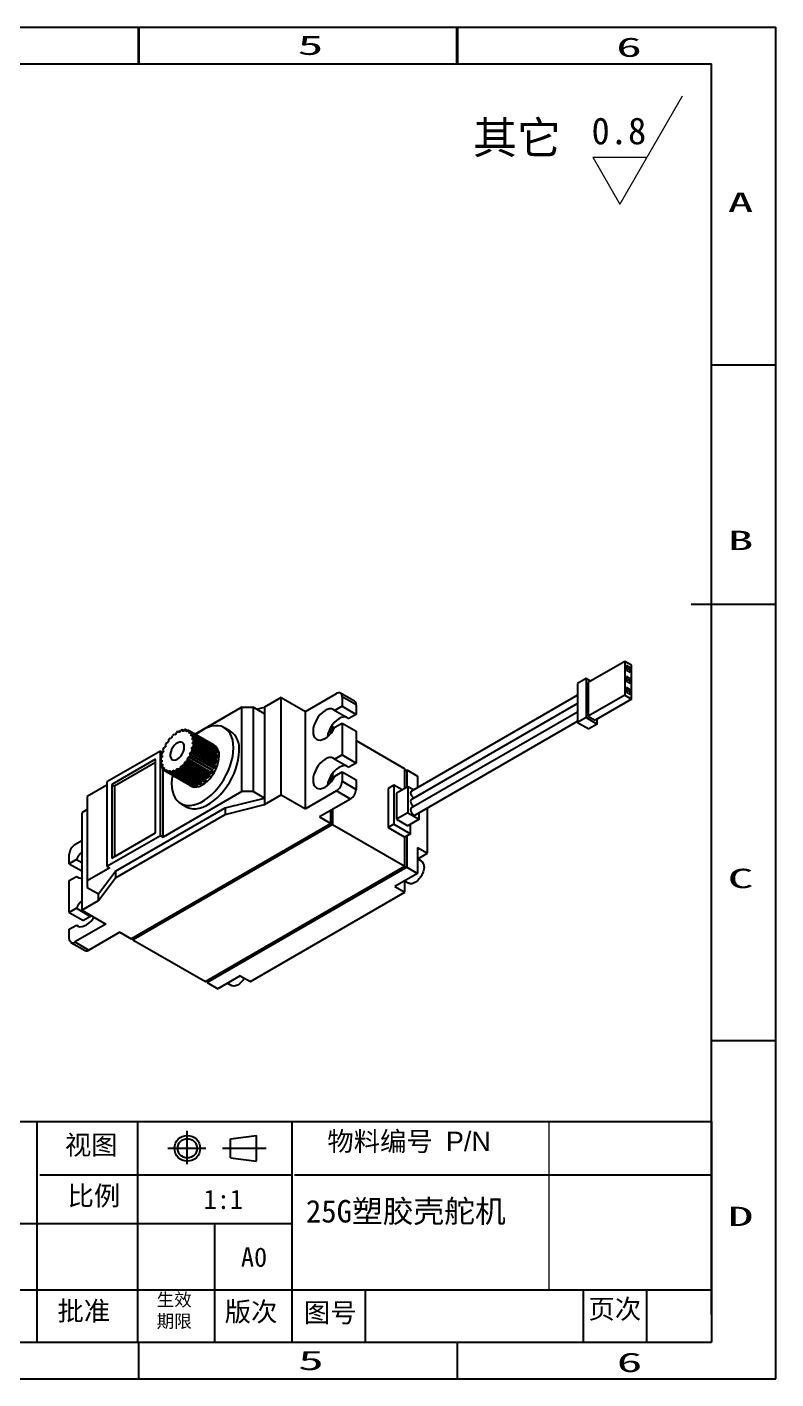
# Model space of a CAD drawing. Header units: millimetres. Extents: x 424 to 665, y 25 to 195.
# Drawn here: x 570.4 to 664.6, y 25.4 to 195.4 of the extents above; entities that cross this region are included whole.
import ezdxf
from ezdxf.enums import TextEntityAlignment as Align

# ---------------------------------------------------------------- set-up
doc = ezdxf.new("R2010")
doc.units = ezdxf.units.MM
doc.linetypes.add('ACAD_ISO04W100', pattern=[30.5, 24, -3, 0.5, -3])
doc.linetypes.add('CENTER', pattern=[10.16, 6.35, -1.27, 1.27, -1.27])
for name, color, linetype in [('中心线', 6, 'CENTER'), ('标注', 5, 'Continuous'), ('细实线', 5, 'Continuous')]:
    doc.layers.add(name, color=color, linetype=linetype)
doc.styles.add('style1', font='', dxfattribs={"height": 3.5})
doc.styles.get('style1').set_extended_font_data('FangSong_GB2312')

msp = doc.modelspace()

# ---------------------------------------------------------------- linework, layer by layer
at = {"color": 5, "linetype": 'Continuous'}
for p, q in [((424.214, 195.371), (664.587, 195.371)), ((584.401, 190.752), (584.401, 195.371)), ((584.463, 195.371), (584.463, 190.752)), ((624.463, 190.752), (624.463, 195.371)), ((624.525, 195.371), (624.525, 190.752)), ((664.587, 25.411), (664.587, 195.371)), ((664.587, 152.881), (656.494, 152.881)), ((664.587, 122.771), (653.913, 122.771)), ((664.587, 67.901), (656.494, 67.901)), ((544.463, 57.784), (579.255, 57.784)), ((571.657, 57.784), (571.657, 30.031)), ((579.255, 57.784), (656.494, 57.784)), ((584.282, 57.784), (584.282, 30.031)), ((603.706, 57.784), (603.706, 52.566)), ((603.706, 52.928), (603.706, 43.384)), ((571.999, 51.071), (603.706, 51.071)), ((604.049, 51.071), (656.494, 51.071)), ((544.463, 44.961), (603.706, 44.961)), ((593.994, 44.961), (593.994, 30.031)), ((603.706, 43.384), (603.706, 30.031)), ((544.463, 36.601), (656.494, 36.601)), ((612.91, 36.601), (612.91, 30.031)), ((640.356, 36.601), (640.356, 30.031)), ((648.29, 36.601), (648.29, 30.031)), ((584.463, 25.411), (584.463, 30.031)), ((624.525, 25.411), (624.525, 30.031)), ((424.214, 25.411), (664.587, 25.411))]:
    msp.add_line(p, q, dxfattribs=at)
at = {"color": 7, "linetype": 'Continuous'}
for p, q in [((430.143, 190.752), (656.494, 190.752)), ((656.494, 33.504), (656.494, 190.752)), ((656.494, 57.784), (656.494, 30.031)), ((656.494, 57.784), (656.494, 30.031)), ((595.991, 55.62), (599.242, 56.017)), ((595.991, 55.62), (599.242, 56.017)), ((595.991, 53.192), (595.991, 55.62)), ((599.242, 52.787), (599.242, 56.017)), ((595.991, 53.192), (599.242, 52.787)), ((430.143, 30.031), (656.494, 30.031))]:
    msp.add_line(p, q, dxfattribs=at)
at = {"color": 7, "linetype": 'Continuous', "lineweight": 25}
for p, q in [((645.583, 115.619), (640.987, 112.966)), ((645.583, 115.619), (645.583, 111.373)), ((646.432, 115.129), (645.583, 115.619)), ((646.24, 114.831), (645.77, 115.103)), ((645.77, 115.103), (645.77, 114.531)), ((645.77, 114.56), (646.24, 114.831)), ((645.77, 114.531), (646.24, 114.26)), ((646.24, 114.26), (646.24, 114.831)), ((646.432, 110.883), (646.432, 115.129)), ((640.704, 113.455), (639.643, 112.843)), ((639.643, 112.843), (639.643, 107.944)), ((640.704, 113.455), (640.704, 108.556)), ((641.27, 113.129), (640.704, 113.455)), ((640.987, 112.966), (640.987, 108.72)), ((646.24, 113.443), (645.77, 113.715)), ((645.77, 113.715), (645.77, 113.143)), ((645.77, 113.171), (646.24, 113.443)), ((645.77, 113.143), (646.24, 112.871)), ((646.24, 112.055), (645.77, 112.327)), ((645.77, 112.327), (645.77, 111.755)), ((646.24, 112.871), (646.24, 113.443)), ((602.379, 111.088), (600.258, 109.864)), ((602.379, 98.84), (602.379, 111.088)), ((602.379, 111.088), (605.42, 109.333)), ((605.42, 109.333), (609.309, 111.578)), ((611.576, 110.607), (609.809, 111.628)), ((610.016, 111.17), (610.016, 109.986)), ((611.783, 110.149), (610.016, 111.17)), ((639.643, 111.379), (618.746, 99.315)), ((645.583, 111.373), (640.987, 108.72)), ((646.432, 110.883), (641.836, 108.23)), ((645.583, 111.373), (646.432, 110.883)), ((645.77, 111.783), (646.24, 112.055)), ((645.77, 111.755), (646.24, 111.483)), ((646.24, 111.483), (646.24, 112.055)), ((597.429, 109.864), (591.54, 106.464)), ((597.429, 99.249), (597.429, 109.864)), ((597.429, 109.864), (598.843, 109.864)), ((598.843, 109.864), (598.843, 99.249)), ((600.258, 109.047), (598.843, 109.864)), ((599.268, 109.619), (600.258, 109.864)), ((600.258, 109.864), (600.258, 109.047)), ((600.258, 109.047), (600.258, 98.432)), ((605.42, 97.085), (605.42, 109.333)), ((610.016, 109.986), (609.105, 109.46)), ((609.105, 109.46), (610.873, 108.44)), ((610.016, 109.986), (611.783, 108.965)), ((611.783, 108.965), (610.873, 108.44)), ((611.783, 110.149), (611.783, 108.965)), ((639.643, 110.318), (618.746, 98.254)), ((639.643, 109.256), (618.746, 97.192)), ((591.54, 106.464), (595.308, 108.639)), ((595.936, 106.87), (595.229, 107.278)), ((595.308, 108.639), (595.308, 108.639)), ((595.308, 108.639), (595.308, 108.639)), ((608.601, 107.251), (608.814, 107.374)), ((608.601, 107.251), (608.814, 107.374)), ((608.601, 106.554), (608.601, 107.325)), ((608.814, 107.374), (608.814, 106.832)), ((608.814, 107.374), (609.054, 107.235)), ((609.105, 107.337), (610.016, 107.863)), ((610.016, 107.863), (610.016, 103.862)), ((610.016, 107.863), (611.783, 106.842)), ((619.246, 96.326), (639.643, 108.102)), ((640.704, 108.556), (639.643, 107.944)), ((639.643, 107.944), (641.058, 107.127)), ((640.704, 108.556), (642.118, 107.74)), ((640.987, 108.72), (641.836, 108.23)), ((642.118, 107.74), (641.058, 107.127)), ((642.118, 107.74), (642.118, 108.393)), ((587.933, 105.386), (588.078, 105.398)), ((588.233, 105.617), (588.219, 105.791)), ((588.368, 105.972), (588.494, 105.933)), ((588.671, 106.117), (588.697, 106.312)), ((588.982, 106.386), (588.861, 106.456)), ((588.861, 106.456), (588.959, 106.368)), ((589.149, 106.505), (589.213, 106.71)), ((589.537, 106.719), (589.382, 106.808)), ((589.382, 106.808), (589.446, 106.677)), ((589.636, 106.759), (589.734, 106.959)), ((590.115, 106.88), (589.898, 107.006)), ((589.898, 107.006), (589.923, 106.839)), ((590.101, 106.861), (590.227, 107.045)), ((590.376, 107.037), (590.362, 106.846)), ((590.608, 106.903), (590.376, 107.037)), ((590.516, 106.805), (590.662, 106.962)), ((590.786, 106.899), (590.733, 106.696)), ((590.877, 106.612), (590.733, 106.696)), ((593.954, 105.07), (590.772, 106.907)), ((593.756, 105.184), (590.786, 106.899)), ((590.855, 106.596), (591.012, 106.714)), ((593.982, 105), (591.012, 106.714)), ((591.103, 106.601), (591.014, 106.398)), ((591.197, 106.292), (591.014, 106.398)), ((591.096, 106.245), (591.253, 106.318)), ((594.073, 104.887), (591.103, 106.601)), ((591.306, 106.162), (591.187, 105.972)), ((594.157, 104.257), (591.187, 105.972)), ((591.223, 105.776), (591.372, 105.799)), ((591.383, 105.609), (591.242, 105.444)), ((594.212, 103.73), (591.242, 105.444)), ((594.223, 104.604), (591.253, 106.318)), ((594.276, 104.448), (591.306, 106.162)), ((594.342, 104.084), (591.372, 105.799)), ((594.353, 103.895), (591.383, 105.609)), ((611.783, 106.842), (611.783, 102.841)), ((611.783, 105.659), (617.935, 102.108)), ((587.176, 104.353), (580.459, 100.475)), ((587.176, 93.738), (587.176, 104.353)), ((587.176, 104.353), (587.497, 104.168)), ((587.405, 103.776), (587.289, 103.843)), ((587.408, 103.79), (587.289, 103.843)), ((587.341, 104.06), (587.499, 104.169)), ((587.581, 104.416), (587.492, 104.517)), ((587.583, 104.735), (587.74, 104.797)), ((587.862, 105.038), (587.809, 105.18)), ((590.886, 103.974), (590.957, 103.852)), ((593.856, 102.26), (590.886, 103.974)), ((593.927, 102.137), (590.957, 103.852)), ((591.147, 104.307), (590.989, 104.22)), ((593.958, 102.505), (590.989, 104.22)), ((591.115, 104.603), (591.219, 104.526)), ((594.085, 102.889), (591.115, 104.603)), ((594.117, 102.592), (591.147, 104.307)), ((591.329, 104.978), (591.174, 104.848)), ((594.144, 103.133), (591.174, 104.848)), ((594.189, 102.811), (591.219, 104.526)), ((591.23, 105.217), (591.361, 105.188)), ((594.299, 103.263), (591.329, 104.978)), ((594.331, 103.474), (591.361, 105.188)), ((593.756, 105.184), (593.744, 105.137)), ((594.073, 104.887), (594.004, 104.73)), ((594.276, 104.448), (594.157, 104.257)), ((594.353, 103.895), (594.212, 103.73)), ((610.016, 103.862), (609.105, 103.336)), ((610.016, 103.862), (611.783, 102.841)), ((586.575, 103.312), (581.06, 100.128)), ((586.575, 102.904), (581.413, 99.924)), ((586.575, 94.085), (586.575, 103.312)), ((587.355, 103.119), (587.212, 103.202)), ((587.353, 103.199), (587.212, 103.202)), ((587.223, 103.403), (587.372, 103.552)), ((587.234, 102.806), (587.365, 102.985)), ((587.421, 102.681), (587.266, 102.632)), ((587.478, 102.51), (587.266, 102.632)), ((587.375, 102.306), (587.48, 102.505)), ((587.606, 102.267), (587.448, 102.171)), ((587.674, 102.04), (587.448, 102.171)), ((587.53, 93.534), (587.53, 102.124)), ((587.637, 101.935), (587.709, 102.14)), ((587.898, 101.985), (587.746, 101.847)), ((589.202, 102.054), (589.12, 101.85)), ((592.172, 100.34), (589.202, 102.054)), ((589.475, 102.054), (589.393, 102.165)), ((592.444, 100.34), (589.475, 102.054)), ((589.688, 102.378), (589.643, 102.176)), ((592.613, 100.461), (589.643, 102.176)), ((592.658, 100.663), (589.688, 102.378)), ((589.986, 102.476), (589.873, 102.54)), ((592.843, 100.825), (589.873, 102.54)), ((592.956, 100.761), (589.986, 102.476)), ((590.149, 102.825), (590.144, 102.639)), ((593.113, 100.924), (590.144, 102.639)), ((593.119, 101.111), (590.149, 102.825)), ((590.454, 103.015), (590.317, 103.029)), ((593.287, 101.314), (590.317, 103.029)), ((593.424, 101.3), (590.454, 103.015)), ((590.557, 103.369), (590.591, 103.209)), ((593.527, 101.654), (590.557, 103.369)), ((593.561, 101.495), (590.591, 103.209)), ((590.849, 103.638), (590.697, 103.601)), ((593.667, 101.886), (590.697, 103.601)), ((593.819, 101.924), (590.849, 103.638)), ((593.856, 102.26), (593.927, 102.137)), ((594.117, 102.592), (593.958, 102.505)), ((594.085, 102.889), (594.189, 102.811)), ((594.299, 103.263), (594.144, 103.133)), ((609.105, 103.336), (610.873, 102.316)), ((611.783, 102.841), (610.873, 102.316)), ((617.935, 99.658), (617.935, 102.108)), ((617.935, 101.863), (618.147, 101.986)), ((617.935, 101.863), (618.147, 101.986)), ((618.147, 101.986), (618.147, 99.78)), ((618.147, 101.986), (619.491, 101.21)), ((580.459, 100.475), (580.459, 89.86)), ((590.715, 100.132), (587.746, 101.847)), ((587.923, 101.97), (588.036, 101.905)), ((588.004, 101.716), (588.038, 101.914)), ((590.974, 100.001), (588.004, 101.716)), ((588.278, 101.851), (588.141, 101.68)), ((591.111, 99.965), (588.141, 101.68)), ((588.448, 101.753), (588.278, 101.851)), ((588.451, 101.662), (588.446, 101.842)), ((591.421, 99.947), (588.451, 101.662)), ((588.722, 101.875), (588.609, 101.681)), ((591.579, 99.966), (588.609, 101.681)), ((591.692, 100.16), (588.722, 101.875)), ((588.952, 101.777), (588.907, 101.927)), ((591.922, 100.063), (588.952, 101.777)), ((592.09, 100.135), (589.12, 101.85)), ((592.172, 100.34), (592.09, 100.135)), ((592.658, 100.663), (592.613, 100.461)), ((592.956, 100.761), (592.843, 100.825)), ((593.119, 101.111), (593.113, 100.924)), ((593.424, 101.3), (593.287, 101.314)), ((593.527, 101.654), (593.561, 101.495)), ((593.819, 101.924), (593.667, 101.886)), ((608.601, 100.43), (608.601, 101.201)), ((608.814, 101.522), (608.814, 100.708)), ((609.105, 101.213), (610.016, 101.739)), ((610.016, 101.739), (610.016, 100.555)), ((610.016, 101.739), (611.783, 100.718)), ((610.016, 100.555), (611.783, 99.534)), ((611.783, 100.718), (611.783, 99.534)), ((619.491, 101.21), (619.491, 99.745)), ((580.459, 100.067), (577.984, 98.638)), ((577.984, 98.638), (577.984, 88.023)), ((581.06, 100.128), (581.06, 90.901)), ((581.06, 100.128), (581.413, 99.924)), ((581.413, 99.924), (581.413, 91.105)), ((597.429, 99.249), (587.53, 93.534)), ((590.728, 100.143), (590.715, 100.132)), ((590.792, 100.083), (591.005, 99.96)), ((591.199, 100.076), (591.111, 99.965)), ((591.692, 100.16), (591.579, 99.966)), ((598.843, 99.249), (597.429, 99.249)), ((600.258, 98.432), (598.843, 99.249)), ((600.258, 97.616), (602.379, 98.84)), ((602.379, 98.84), (605.42, 97.085)), ((609.309, 99.33), (605.42, 97.085)), ((611.076, 98.31), (609.309, 99.33)), ((616.521, 100.066), (615.814, 99.658)), ((615.814, 99.658), (615.814, 94.759)), ((616.521, 100.066), (616.521, 95.167)), ((617.582, 99.454), (616.521, 100.066)), ((618.289, 99.862), (616.875, 99.046)), ((616.875, 99.046), (616.875, 95.78)), ((618.991, 99.457), (618.289, 99.862)), ((618.289, 99.862), (618.289, 96.596)), ((619.531, 99.768), (619.491, 99.791)), ((577.984, 97.005), (577.277, 96.597)), ((581.519, 89.248), (595.308, 97.208)), ((589.73, 97.752), (590.437, 97.344)), ((595.308, 97.208), (600.258, 98.432)), ((595.308, 96.391), (600.258, 97.616)), ((595.308, 97.208), (595.308, 96.391)), ((600.258, 98.432), (600.258, 97.616)), ((611.076, 98.31), (607.187, 96.065)), ((608.601, 95.248), (608.601, 96.881)), ((608.814, 97.003), (608.814, 95.126)), ((620.764, 91.493), (620.764, 97.202)), ((577.277, 96.597), (577.277, 84.349)), ((581.519, 88.431), (595.308, 96.391)), ((583.499, 80.757), (608.601, 95.248)), ((607.187, 96.065), (608.601, 95.248)), ((608.601, 95.248), (608.814, 95.126)), ((618.289, 96.596), (616.875, 95.78)), ((616.875, 95.78), (618.289, 94.963)), ((618.289, 96.596), (619.703, 95.78)), ((619.703, 95.78), (618.289, 94.963)), ((619.703, 95.78), (619.703, 96.59)), ((580.459, 89.86), (587.176, 93.738)), ((581.06, 90.901), (586.575, 94.085)), ((608.814, 95.126), (583.711, 80.634)), ((587.176, 93.738), (587.53, 93.534)), ((608.814, 95.126), (617.935, 89.86)), ((616.521, 95.167), (615.814, 94.759)), ((615.814, 94.759), (617.935, 93.534)), ((616.521, 95.167), (618.642, 93.942)), ((618.642, 93.942), (617.935, 93.534)), ((617.935, 89.86), (617.935, 93.534)), ((618.147, 93.657), (618.147, 89.737)), ((618.642, 93.942), (618.642, 95.167)), ((576.428, 92.597), (577.277, 93.087)), ((619.491, 92.228), (620.764, 91.493)), ((619.491, 92.228), (619.491, 88.962)), ((575.721, 90.188), (575.721, 91.372)), ((576.631, 90.714), (575.721, 90.188)), ((575.721, 90.188), (577.277, 89.29)), ((576.631, 90.714), (577.277, 90.341)), ((620.008, 90.511), (619.491, 90.81)), ((619.535, 90.784), (620.764, 91.493)), ((575.721, 88.065), (576.631, 88.591)), ((576.631, 88.591), (576.923, 88.422)), ((580.812, 89.656), (577.984, 88.023)), ((579.398, 86.39), (581.519, 89.248)), ((579.398, 85.574), (581.519, 88.431)), ((580.459, 89.86), (580.812, 89.656)), ((581.519, 89.248), (581.519, 88.431)), ((592.833, 75.369), (617.935, 89.86)), ((618.147, 89.737), (593.045, 75.246)), ((619.491, 88.962), (616.663, 87.329)), ((617.935, 89.86), (618.147, 89.737)), ((618.147, 89.737), (619.491, 88.962)), ((575.721, 84.064), (575.721, 88.065)), ((577.984, 88.023), (577.984, 87.207)), ((577.984, 87.207), (579.398, 86.39)), ((616.663, 87.329), (617.935, 86.594)), ((617.891, 88.038), (618.408, 87.74)), ((617.935, 86.594), (617.935, 88.013)), ((577.277, 84.349), (579.398, 85.574)), ((579.398, 85.574), (579.398, 86.39)), ((598.49, 75.369), (617.935, 86.594)), ((576.631, 84.59), (575.721, 84.064)), ((575.721, 84.064), (577.489, 83.044)), ((576.631, 84.59), (578.399, 83.569)), ((577.277, 84.349), (580.317, 82.594)), ((578.399, 83.569), (577.489, 83.044)), ((578.45, 83.672), (578.399, 83.569)), ((575.721, 81.941), (576.631, 82.467)), ((575.721, 80.757), (575.721, 81.941)), ((580.317, 82.594), (576.428, 80.349)), ((576.631, 82.467), (576.923, 82.298)), ((575.928, 80.299), (577.696, 79.279)), ((576.428, 80.349), (578.196, 79.328)), ((582.085, 81.573), (578.196, 79.328)), ((582.085, 81.573), (583.499, 80.757)), ((583.711, 80.634), (583.711, 80.879)), ((583.711, 80.634), (592.833, 75.369)), ((593.045, 75.246), (593.045, 75.491)), ((593.045, 75.246), (594.389, 74.471)), ((597.217, 76.103), (594.389, 74.471)), ((595.617, 75.18), (596.134, 74.881)), ((597.217, 76.103), (598.49, 75.369))]:
    msp.add_line(p, q, dxfattribs=at)
at = {"color": 5, "lineweight": 13}
msp.add_line((636.079, 36.601), (636.079, 57.784), dxfattribs=at)
at = {"color": 7, "linetype": 'Continuous', "lineweight": 25, "flags": 128}
for points in [[(609.105, 109.46), (608.908, 109.593), (608.673, 109.657), (608.41, 109.649), (608.129, 109.57), (607.838, 109.422), (607.55, 109.211), (607.274, 108.944), (607.021, 108.632), (606.8, 108.286), (606.619, 107.918), (606.484, 107.543), (606.402, 107.173), (606.374, 106.822), (606.402, 106.504), (606.484, 106.229), (606.619, 106.008), (606.8, 105.85), (607.021, 105.759), (607.274, 105.739), (607.55, 105.791), (607.838, 105.913), (608.129, 106.1), (608.41, 106.346), (608.673, 106.642), (608.908, 106.976), (609.105, 107.337)], [(596.369, 104.76), (596.342, 105.266), (596.264, 105.735), (596.134, 106.161), (595.955, 106.537), (595.729, 106.859), (595.459, 107.122), (595.148, 107.322), (594.802, 107.458), (594.424, 107.527), (594.02, 107.528), (593.595, 107.461), (593.155, 107.328), (592.706, 107.129), (592.253, 106.868), (591.804, 106.548), (591.633, 106.41)], [(610.581, 108.608), (610.441, 108.637), (610.178, 108.629), (609.896, 108.549), (609.606, 108.401), (609.317, 108.19), (609.042, 107.924), (608.788, 107.612), (608.567, 107.265), (608.386, 106.898), (608.252, 106.522), (608.17, 106.152), (608.166, 106.13)], [(590.181, 104.862), (590.154, 105.1), (590.072, 105.291), (589.942, 105.423), (589.771, 105.487), (589.571, 105.48), (589.353, 105.403), (589.132, 105.259), (588.921, 105.058), (588.734, 104.813), (588.582, 104.539), (588.476, 104.253), (588.421, 103.974), (588.421, 103.718), (588.476, 103.502), (588.582, 103.339), (588.734, 103.24), (588.921, 103.211), (589.132, 103.254), (589.353, 103.365), (589.571, 103.539), (589.771, 103.764), (589.942, 104.025), (590.072, 104.308), (590.154, 104.592), (590.181, 104.862)], [(588.684, 101.305), (588.617, 100.807), (588.59, 100.27), (588.617, 99.764), (588.695, 99.295), (588.825, 98.869), (589.004, 98.493), (589.23, 98.172), (589.5, 97.909), (589.811, 97.708), (590.157, 97.572), (590.535, 97.503), (590.939, 97.502), (591.364, 97.569), (591.804, 97.703), (592.253, 97.901), (592.706, 98.162), (593.155, 98.482), (593.595, 98.857), (594.02, 99.281), (594.424, 99.748), (594.802, 100.254), (595.148, 100.789), (595.459, 101.348), (595.729, 101.923), (595.955, 102.506), (596.134, 103.089), (596.264, 103.664), (596.342, 104.224), (596.369, 104.76), (596.369, 104.76)], [(590.437, 97.344), (590.518, 97.3), (590.864, 97.164), (591.242, 97.095), (591.646, 97.094), (592.071, 97.161), (592.511, 97.294), (592.96, 97.493), (593.413, 97.754), (593.862, 98.074), (594.302, 98.449), (594.727, 98.873), (595.131, 99.34), (595.509, 99.845), (595.855, 100.381), (596.166, 100.94), (596.436, 101.515), (596.662, 102.098), (596.841, 102.681), (596.971, 103.256), (597.049, 103.816), (597.076, 104.352)], [(591.005, 99.96), (591.16, 99.888), (591.436, 99.827), (591.74, 99.836), (592.062, 99.914), (592.395, 100.06), (592.731, 100.269), (593.06, 100.537), (593.374, 100.855), (593.664, 101.217), (593.924, 101.612), (594.147, 102.031), (594.326, 102.462), (594.458, 102.895), (594.538, 103.317), (594.565, 103.719)], [(609.105, 103.336), (608.908, 103.469), (608.673, 103.533), (608.41, 103.525), (608.129, 103.446), (607.838, 103.298), (607.55, 103.087), (607.274, 102.82), (607.021, 102.508), (606.8, 102.162), (606.619, 101.794), (606.484, 101.419), (606.402, 101.049), (606.374, 100.698), (606.402, 100.38), (606.484, 100.105), (606.619, 99.884), (606.8, 99.726), (607.021, 99.635), (607.274, 99.615), (607.55, 99.667), (607.838, 99.789), (608.129, 99.976), (608.41, 100.222), (608.673, 100.518), (608.908, 100.852), (609.105, 101.213)], [(610.581, 102.484), (610.441, 102.513), (610.178, 102.505), (609.896, 102.425), (609.606, 102.277), (609.317, 102.066), (609.042, 101.8), (608.788, 101.488), (608.567, 101.141), (608.386, 100.774), (608.252, 100.398), (608.17, 100.028), (608.166, 100.006)], [(591.735, 100.171), (591.715, 100.166), (591.692, 100.16)], [(618.746, 99.315), (618.746, 99.315), (618.669, 99.227), (618.642, 99.086), (618.669, 98.915), (618.746, 98.738), (618.861, 98.583), (618.996, 98.474), (619.069, 98.441)], [(618.746, 98.254), (618.746, 98.254), (618.669, 98.166), (618.642, 98.025), (618.669, 97.853), (618.746, 97.676), (618.861, 97.522), (618.996, 97.413), (619.069, 97.379)], [(618.746, 97.192), (618.746, 97.192), (618.669, 97.104), (618.642, 96.963), (618.669, 96.792), (618.746, 96.615), (618.861, 96.46), (618.996, 96.351), (619.131, 96.304), (619.246, 96.326)], [(620.339, 89.778), (620.313, 89.482), (620.235, 89.17), (620.109, 88.855), (619.941, 88.552), (619.738, 88.277), (619.511, 88.041), (619.269, 87.856), (619.025, 87.73), (618.789, 87.67), (618.573, 87.677), (618.408, 87.74)], [(576.631, 82.467), (576.829, 82.334), (577.063, 82.27), (577.326, 82.278), (577.608, 82.357), (577.899, 82.505), (578.187, 82.716), (578.463, 82.983), (578.716, 83.295), (578.825, 83.455)], [(597.734, 75.805), (597.569, 75.552), (597.353, 75.295), (597.117, 75.083), (596.873, 74.927), (596.632, 74.833), (596.404, 74.807), (596.202, 74.848), (596.134, 74.881)]]:
    msp.add_lwpolyline(points, dxfattribs=at)
at = {"color": 7, "linetype": 'Continuous'}
for radius in [1.619, 1.214]:
    msp.add_circle((590.563, 54.406), radius, dxfattribs=at)
at = {"color": 7, "linetype": 'Continuous', "lineweight": 25}
for centre, radius, start, end in [((609.585, 111.24), 0.437, 350.78596, 129.20329), ((611.293, 110.204), 0.493, 353.70115, 54.98667), ((592.241, 102.653), 5.103, 147.61335, 150.30762), ((591.948, 102.83), 4.645, 143.11906, 146.43072), ((591.929, 102.882), 4.715, 139.05746, 141.89741), ((591.478, 103.225), 4.03, 134.15097, 137.79152), ((591.307, 103.491), 3.843, 129.51886, 132.77379), ((590.863, 103.935), 3.089, 123.70013, 128.04639), ((590.687, 104.352), 2.78, 117.97783, 122.01679), ((590.381, 104.77), 2.124, 110.54557, 116.12586), ((590.313, 105.213), 1.839, 103.02446, 108.34449), ((590.177, 105.479), 1.383, 93.13389, 100.56122), ((590.231, 105.823), 1.222, 83.21279, 90.19988), ((590.19, 105.875), 0.986, 70.67981, 79.98971), ((590.279, 106.052), 0.987, 59.08193, 67.1383), ((590.199, 105.919), 0.943, 45.89986, 55.49392), ((590.18, 105.952), 1.128, 35.14628, 42.51772), ((589.954, 105.735), 1.251, 24.0786, 32.02304), ((589.328, 105.531), 1.911, 7.355, 13.34236), ((588.403, 105.48), 2.839, 354.67746, 359.27527), ((589.717, 105.715), 1.651, 15.71029, 21.4284), ((588.859, 105.562), 2.524, 1.06551, 5.37371), ((594.408, 104.662), 2.686, 353.38011, 55.30771), ((591.291, 102.989), 4.092, 164.83234, 167.95357), ((590.69, 103.173), 3.339, 169.36047, 173.487), ((592.028, 102.752), 4.867, 155.96354, 158.74418), ((591.551, 102.969), 4.225, 159.97898, 163.50628), ((592.008, 102.786), 4.719, 151.48556, 154.76246), ((586.389, 106.033), 5.063, 331.76978, 334.47824), ((586.753, 105.843), 4.536, 335.67174, 339.03598), ((587.439, 105.622), 3.814, 344.5048, 348.28112), ((586.88, 105.836), 4.533, 340.28492, 343.20034), ((587.804, 105.617), 3.583, 349.71839, 353.12908), ((593.233, 104.316), 1.014, 42.42523, 58.96856), ((593.109, 103.874), 1.464, 353.93521, 54.75261), ((592.971, 104.118), 1.343, 21.19608, 34.90556), ((592.385, 103.835), 1.821, 10.97096, 13.41055), ((591.398, 103.765), 2.814, 355.57099, 359.28543), ((592.301, 103.899), 2.05, 5.17963, 15.51773), ((591.309, 103.845), 3.044, 353.00628, 0.94645), ((590.258, 103.142), 3.046, 175.07626, 178.87648), ((589.265, 103.087), 2.05, 187.87424, 192.82312), ((589.706, 103.224), 2.353, 180.61344, 185.82578), ((588.593, 102.868), 1.341, 204.76727, 211.33437), ((588.907, 103.082), 1.539, 195.11046, 202.02823), ((588.475, 102.861), 1.052, 214.37356, 223.29044), ((588.383, 102.768), 0.921, 238.23775, 247.98247), ((588.003, 104.352), 2.592, 297.554, 302.44063), ((587.617, 104.8), 3.315, 304.07711, 307.66941), ((587.425, 105.154), 3.582, 309.17729, 313.11537), ((586.957, 105.561), 4.323, 314.46673, 317.47575), ((586.845, 105.722), 4.395, 318.75944, 322.19543), ((586.453, 105.986), 4.983, 323.40629, 326.14349), ((586.554, 105.936), 4.756, 327.33062, 330.59035), ((589.723, 104.128), 4.536, 335.67174, 339.03598), ((589.541, 104.234), 4.862, 334.44896, 340.25876), ((590.409, 103.908), 3.814, 344.5048, 348.28112), ((590.277, 103.997), 4.088, 343.13218, 349.65374), ((588.33, 102.671), 1.011, 226.73104, 234.66275), ((588.339, 102.718), 1.057, 251.48646, 259.18306), ((588.427, 102.981), 1.14, 262.48021, 270.93246), ((588.354, 103.143), 1.484, 273.77783, 279.91728), ((588.352, 103.549), 1.715, 282.46632, 288.90263), ((588.134, 103.904), 2.278, 291.02954, 295.64189), ((590.882, 102.637), 2.778, 295.77792, 304.21671), ((590.997, 102.593), 2.541, 297.52644, 301.10472), ((590.263, 103.497), 3.839, 307.74585, 314.5468), ((590.395, 103.44), 3.582, 309.17729, 313.11537), ((589.64, 104.106), 4.71, 317.51057, 323.4443), ((589.814, 104.008), 4.395, 318.75944, 322.19543), ((589.524, 104.222), 4.756, 327.33062, 330.59035), ((589.328, 104.334), 5.097, 326.14584, 331.77512), ((608.48, 100.625), 1.537, 302.60548, 357.39452), ((591.288, 100.941), 0.99, 234.70927, 251.51096), ((591.336, 101.169), 1.224, 259.41498, 273.99769), ((591.255, 101.777), 1.84, 280.12838, 291.24057), ((610.248, 99.604), 1.537, 302.60548, 357.39452), ((577.256, 91.302), 1.537, 122.60548, 177.39452), ((579.887, 89.172), 3.602, 136.43892, 154.6575), ((619.553, 89.864), 0.791, 353.81469, 54.87313), ((577.16, 89.172), 0.785, 227.71885, 278.5613), ((579.887, 83.048), 3.602, 136.43892, 154.6575), ((576.152, 80.687), 0.437, 170.78596, 309.20329), ((577.903, 79.737), 0.503, 245.69288, 305.61758)]:
    msp.add_arc(centre, radius, start, end, dxfattribs=at)
at = {"layer": '中心线', "color": 6, "linetype": 'ACAD_ISO04W100'}
for p, q in [((590.51, 56.594), (590.51, 52.407)), ((588.111, 54.406), (592.884, 54.406)), ((588.111, 54.406), (592.884, 54.406)), ((594.993, 54.406), (600.475, 54.406))]:
    msp.add_line(p, q, dxfattribs=at)
at = {"layer": '标注', "color": 5, "lineweight": 13}
for p, q in [((652.801, 186.677), (644.965, 173.104)), ((641.562, 178.998), (648.375, 179.011)), ((641.562, 178.998), (644.965, 173.104))]:
    msp.add_line(p, q, dxfattribs=at)

# ---------------------------------------------------------------- texts
at = {"color": 5, "linetype": 'Continuous', "width": 1.99836}
for s, p, p2 in [('5', (604.432, 191.869), (607.669, 191.869)), ('6', (644.494, 191.623), (647.731, 191.623)), ('A', (658.517, 172.103), (661.755, 172.103)), ('B', (658.517, 129.613), (661.755, 129.613)), ('C', (658.517, 87.123), (661.755, 87.123)), ('D', (658.517, 44.633), (661.755, 44.633)), ('5', (604.494, 26.528), (607.731, 26.528)), ('6', (644.556, 26.282), (647.794, 26.282))]:
    msp.add_text(s, height=2.43, dxfattribs=at).set_placement(p, p2, align=Align.FIT)
at = {"insert": (626.495, 183.486), "char_height": 4.05, "width": 21.1725, "attachment_point": 1}
msp.add_mtext('{\\fSimSun|b0|i0|c134|p2;其它}', dxfattribs=at)
at = {"color": 0, "lineweight": 13, "attachment_point": 1, "style": 'style1'}
for s, insert, char_height, width in [('{\\fSimSun|b0|i0|c134|p2;视图}', (575.168, 56.045), 2.43, 12.97507), ('{\\fSimSun|b0|i0|c134|p54;物料编号 \\fArial Unicode MS|b0|i0|c0|p34;P/N}', (608.167, 56.499), 2.43, 22.47382), ('比例', (575.507, 49.655), 2.43, 12.97507), ('{\\fSimSun|b0|i0|c134|p2;\\H0.8x;生效\\P期限}', (586.701, 36.186), 2.025, 12.97507), ('{\\fSimSun|b0|i0|c134|p2;\\H1.2x; 页次}', (639.359, 35.429), 2.025, 12.97507), ('{\\fSimSun|b0|i0|c134|p2;\\H1.2x;批准}', (574.227, 35.176), 2.025, 12.97507), ('{\\H1.2x;版次}', (595.261, 35.088), 2.025, 12.97507), ('{\\fSimSun|b0|i0|c134|p2;图号}', (605.222, 34.97), 2.43, 12.97507)]:
    msp.add_mtext(s, dxfattribs=dict(at, insert=insert, char_height=char_height, width=width))
at = {"layer": '标注', "color": 0, "lineweight": 13, "attachment_point": 1}
for s, insert, char_height, width in [('{\\H1.25x;0.8}', (641.391, 184.008), 2.7, 20.9027), ('{\\fSimSun|b0|i0|c134|p2;1:1}', (592.613, 49.212), 2.43, 14.91289), ('{\\fSimSun|b0|i0|c134|p2;A0}', (597.3, 41.946), 2.43, 10.7352)]:
    msp.add_mtext(s, dxfattribs=dict(at, insert=insert, char_height=char_height, width=width))
at = {"layer": '细实线', "color": 3, "lineweight": 13, "insert": (605.48, 52.64), "char_height": 2.835, "width": 32.03133, "attachment_point": 1}
msp.add_mtext('{\\C0;\\P\\fSimSun|b0|i0|c134|p2;25G塑胶壳舵机}', dxfattribs=at)

doc.saveas('drawing.dxf')
